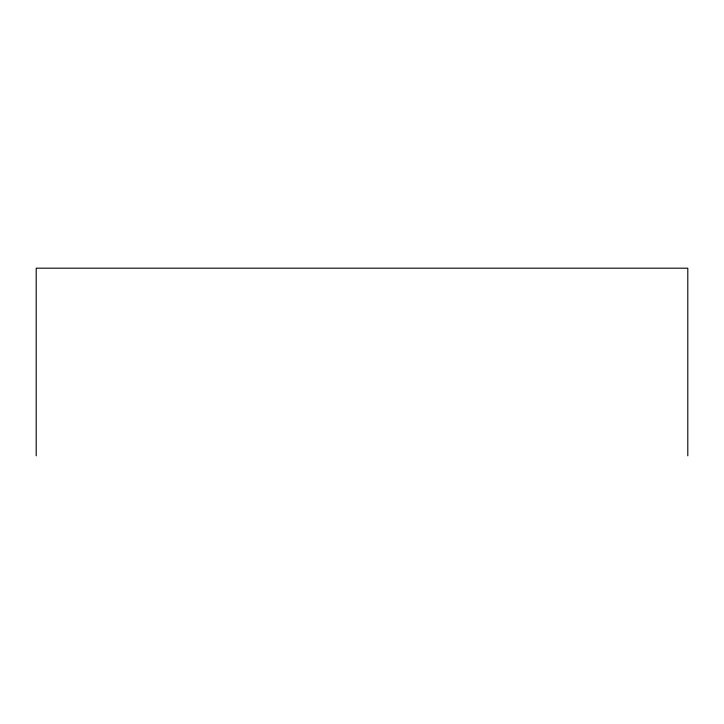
<?xml version="1.0" encoding="UTF-8"?>
<svg xmlns="http://www.w3.org/2000/svg" width="724" height="724" viewBox="0 0 724 724"><rect width="100%" height="100%" fill="white"/><g stroke="black" fill="none" stroke-linecap="round" stroke-linejoin="round"><path stroke-width="1.09" d="M687.8 455.812L687.8 268.188L36.2 268.188L36.2 455.812"/></g></svg>
